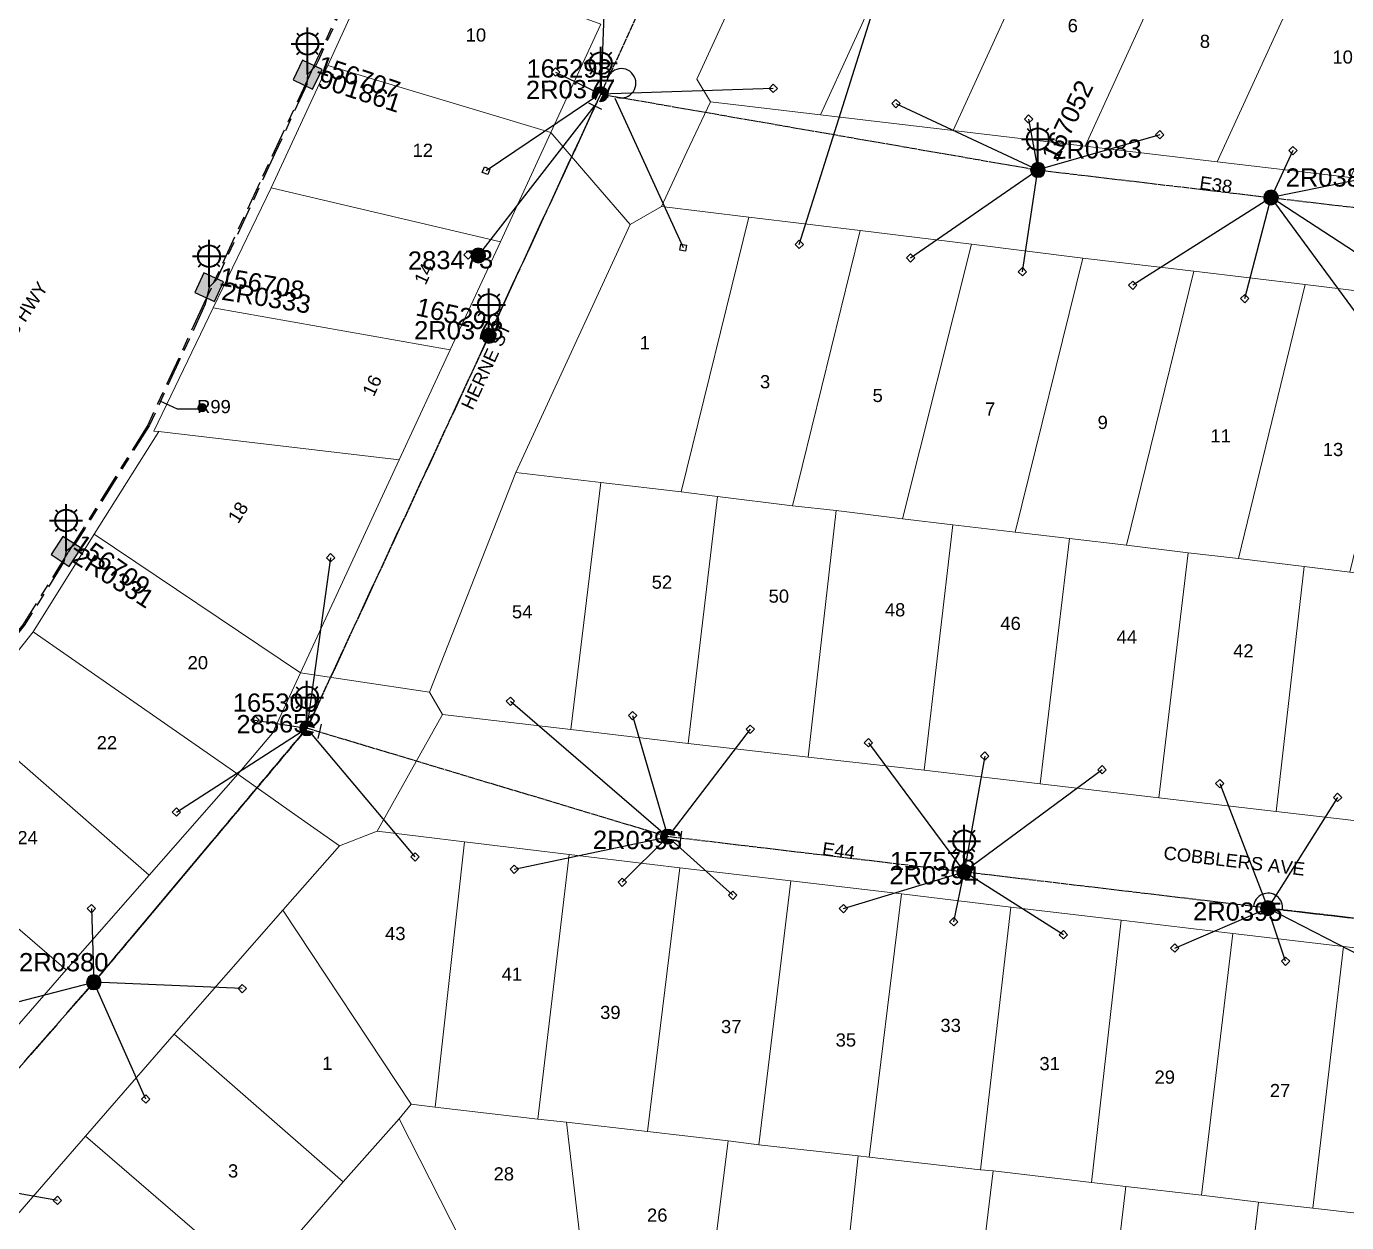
# Model space of a CAD drawing. Header units: metres. Extents: x 302407 to 305113, y 6184433 to 6187336.
# Drawn here: x 302817 to 302997.6, y 6186259.5 to 6186423.1 of the extents above; entities that cross this region are included whole.
import ezdxf
from ezdxf.enums import TextEntityAlignment as Align

# ---------------------------------------------------------------- set-up
doc = ezdxf.new("R2010")
doc.units = ezdxf.units.M
doc.linetypes.add('Cable Exist OH', pattern=[1, 1, 0])
doc.linetypes.add('Cable Exist UG', pattern=[8.2, 4, -1.2, 1.8, -1.2])
doc.layers.get('0').update_dxf_attribs({"color": 6})
doc.layers.add('Cadastre Land Parcels_SP_EXT', color=7, linetype='Continuous', lineweight=5)
doc.layers.add('Cadastre Roads_SP_EXT', color=7, linetype='Continuous', lineweight=5)
for name, color, linetype in [('Duct_SP_EXT', 7, 'Continuous'), ('Equip_SP_SL_EXT', 7, 'Continuous'), ('Mains_LV_EXT', 7, 'Continuous'), ('Mains_SL_EXT', 7, 'Continuous'), ('Mains_SL_MOD', 3, 'Continuous'), ('Services_SP_EXT', 7, 'Continuous'), ('SupportsOH_SP_TR_HV_LV_SL_EXT', 7, 'Continuous'), ('SupportsUG_SP_LV_SL_EXT', 7, 'Continuous'), ('Trench_SP_EXT', 7, 'Continuous')]:
    doc.layers.add(name, color=color, linetype=linetype)
doc.styles.add('COLUMN_LABEL', font='arial.ttf')
doc.styles.add('iecARIAL', font='arial.ttf', dxfattribs={"height": 2})
doc.styles.add('POLE_LABEL', font='arial.ttf')
doc.styles.get("Standard").update_dxf_attribs({"font": 'arial.ttf'})

# ---------------------------------------------------------------- blocks, each defined once
blk = doc.blocks.new('COLUMN_EXT')
blk.add_hatch(color=256).paths.add_polyline_path([(-1.49, 1.48), (-1.49, -1.49), (1.48, -1.49), (1.48, 1.48)])
blk.add_lwpolyline([(-1.49, -1.49), (1.48, -1.49), (1.48, 1.48), (-1.49, 1.48)], close=True)
for tag, height, style, flags, p in [('ASSET_NUM', 2.5, 'COLUMN_LABEL', 8, (2, 2)), ('STRUCTURE_PLANT_NUMBER', 0.2, 'POLE_LABEL', 9, (1.81, 0.03)), ('STREET_CODE', 0.2, 'COLUMN_LABEL', 9, (1.81, -0.2))]:
    blk.add_attdef(tag, text='', height=height, dxfattribs=dict(style=style, flags=flags)).set_placement(p, align=Align.MIDDLE_LEFT)
at = {"flags": 9}
for tag, p in [('COLUMN_TYPE', (1.81, -0.4)), ('OWNED_BY', (1.81, -0.6)), ('STATE', (1.81, -0.8)), ('USAGE', (1.81, -1)), ('STREETNAME', (1.81, -1.6)), ('SUBURB', (1.81, -1.8)), ('LEGEND', (1.81, -1.2)), ('LOCATION', (1.81, -1.4)), ('NOTES', (1.81, -2))]:
    blk.add_attdef(tag, text='', height=0.2, dxfattribs=at).set_placement(p, align=Align.MIDDLE_LEFT)
at = {"flags": 1}
blk.add_attdef('Z', (1.81, -2.35), '', height=0.2, dxfattribs=at)
blk = doc.blocks.new('SL_LANTERN_EXT')
at = {"lineweight": 40}
for p, q in [((-1.46, 5.68), (-1.06, 5.28)), ((0, 1.97), (0, 6.47)), ((1.46, 5.68), (1.06, 5.28)), ((-2.25, 4.22), (2.25, 4.22)), ((-1.46, 2.76), (-1.06, 3.16)), ((0, 0), (0, 2.72)), ((1.46, 2.76), (1.06, 3.16))]:
    blk.add_line(p, q, dxfattribs=at)
blk.add_circle((0, 4.22), 1.5, dxfattribs=at)
at = {"style": 'iecARIAL', "flags": 8}
blk.add_attdef('ASSET_NUM', (1.5, 1.5), '', height=2.5, dxfattribs=at)
for tag, p, height, flags in [('OPERATING_VOLTAGE', (0.98, -1.65), 0.2, 9), ('ORIENTATION', (0.98, -1.85), 0.2, 9), ('CONSTRUCTED_VOLTAGE', (0.98, -0.65), 0.2, 9), ('CONTROL_TYPE', (0.98, -0.85), 0.2, 9), ('LANTERN_PURPOSE', (0.98, -1.05), 0.2, 9), ('LANTERN_TYPE', (0.98, -1.25), 0.2, 9), ('NO_PHASES', (0.98, -1.45), 0.2, 9), ('LNUMBER', (2.18, -3.25), 2.5, 8), ('OWNED_BY', (0.98, -2.05), 0.2, 9), ('STATE', (0.98, -2.25), 0.2, 9), ('USAGE', (0.98, -2.45), 0.2, 9), ('CEXIST', (0.98, -2.65), 0.2, 9), ('CNEW', (0.98, -2.85), 0.2, 9), ('CNUMBER', (0.98, -3.05), 0.2, 9), ('CREMOVE', (0.98, -3.25), 0.2, 9), ('CREPLACE', (0.98, -3.45), 0.2, 9), ('LKINGHEIGHT', (0.98, -3.65), 0.2, 9), ('LBRACKET', (0.98, -3.85), 0.2, 9), ('LBRACKETVOCAB', (0.98, -4.05), 0.2, 9), ('LCATEGORY', (0.98, -4.25), 0.2, 9), ('LCHARGE1', (0.98, -4.45), 0.2, 9), ('LCHARGE1PERCENT', (0.98, -4.65), 0.2, 9), ('LCHARGE2', (0.98, -4.85), 0.2, 9), ('LCHARGE2PERCENT', (0.98, -5.05), 0.2, 9), ('LCHARGE3', (0.98, -5.25), 0.2, 9), ('LCHARGE3PERCENT', (0.98, -5.45), 0.2, 9), ('LEXIST', (0.98, -5.65), 0.2, 9), ('LLAMP', (0.98, -5.85), 0.2, 9), ('LLAMPVOCAB', (0.98, -6.05), 0.2, 9), ('LMAST', (0.98, -6.25), 0.2, 9), ('LMASTVOCAB', (0.98, -6.45), 0.2, 9), ('LNEW', (0.98, -6.65), 0.2, 9), ('LANTNUMBER', (0.98, -6.85), 0.2, 9), ('LOUTREACH', (0.98, -7.25), 0.2, 9), ('LOUTREACHVOCAB', (0.98, -7.45), 0.2, 9), ('LRATECODE', (0.98, -7.65), 0.2, 9), ('LREMOVE', (0.98, -7.85), 0.2, 9), ('LREPLACE', (0.98, -8.05), 0.2, 9), ('LTYPE', (0.98, -8.25), 0.2, 9), ('LTYPEVOCAB', (0.98, -8.45), 0.2, 9), ('LEGEND', (0.98, -8.65), 0.2, 9), ('LOCATION', (0.98, -8.85), 0.2, 9), ('NOTES', (0.98, -9.05), 0.2, 9), ('STREETNAME', (0.98, -9.25), 0.2, 9), ('SUBURB', (0.98, -9.45), 0.2, 1)]:
    blk.add_attdef(tag, p, '', height=height, dxfattribs=dict(flags=flags))
blk = doc.blocks.new('CCP_EXT')
at = {"flags": 9}
for tag, p in [('STATE', (0, -1.8)), ('LIFE_SUPPORT', (0, -1.6)), ('NOTES', (0, -2))]:
    blk.add_attdef(tag, text='', height=0.2, dxfattribs=at).set_placement(p, align=Align.MIDDLE_LEFT)
blk.add_wipeout([(0, 0.57), (0.57, 0), (0, -0.57), (-0.57, 0)])
blk.add_lwpolyline([(-0.57, 0), (0, 0.57), (0.57, 0), (0, -0.57), (-0.57, 0)])
at = {"flags": 1}
blk.add_attdef('Z', (0, 0), '', height=0.2, dxfattribs=at)
at = {"flags": 9}
for tag, p in [('CCP_TYPE', (0, 0)), ('CONSTRUCTED_VOLTAGE', (0, -0.2)), ('OPERATING_VOLTAGE', (0, -0.6)), ('ORIENTATION', (0, -0.8)), ('OWNED_BY', (0, -1)), ('NO_PHASES', (0, -0.4)), ('USAGE', (0, -1.2)), ('LEGEND', (0, -1.4))]:
    blk.add_attdef(tag, text='', height=0.2, dxfattribs=at).set_placement(p, align=Align.MIDDLE_LEFT)
blk = doc.blocks.new('POLE_EXT')
blk.add_hatch(color=256).paths.add_polyline_path([(-1, 0, 1), (1, 0, 1)])
blk.add_lwpolyline([(-1, 0, 1), (1, 0, 1)], format="xyb", close=True)
for tag, height, flags, p in [('pNumber', 2.5, 8, (-17.84, 2.07)), ('OWNED_BY', 0.2, 9, (1.35, -0.4)), ('SPECIAL_USE', 0.2, 9, (1.35, -0.8)), ('STATE', 0.2, 9, (1.35, -1)), ('cLV', 0.2, 9, (1.35, -1.4)), ('hDepth', 0.2, 9, (1.35, -1.6)), ('hDia', 0.2, 9, (1.35, -1.8)), ('PARENT', 0.2, 9, (1.35, -0.6)), ('USAGE', 0.2, 9, (1.35, -1.2)), ('cHV', 0.2, 9, (1.35, -2)), ('cLinedev', 0.2, 9, (1.35, -3.4)), ('LBRACKET', 0.2, 9, (1.35, -2.2)), ('LExisting', 0.2, 9, (1.35, -2.4)), ('LANTNUMBER', 0.2, 9, (1.35, -2.6)), ('LOther', 0.2, 9, (1.35, -2.8)), ('LRemove', 0.2, 9, (1.35, -3)), ('LEGEND', 0.2, 9, (1.35, -3.2)), ('LOCATION', 0.2, 9, (1.35, -3.6)), ('pExisting', 0.2, 9, (1.35, -3.8)), ('pFooting', 0.2, 9, (1.35, -4.4)), ('pNew', 0.2, 9, (1.35, -4.6)), ('pRelocate', 0.2, 9, (1.35, -5)), ('pRemove', 0.2, 9, (1.35, -5.2)), ('pReplace', 0.2, 9, (1.35, -5.4)), ('PFNUMBER', 0.2, 9, (1.35, -4)), ('NEWPFNUMBER', 0.2, 9, (1.35, -4.2)), ('pStay', 0.2, 9, (1.35, -5.6)), ('pType', 0.2, 9, (1.35, -5.8)), ('cspan', 0.2, 9, (1.35, -6)), ('STREETNAME', 0.2, 9, (1.35, -6.2)), ('SUBURB', 0.2, 9, (1.35, -6.4)), ('OPERATED_BY', 0.2, 9, (1.36, -7.01)), ('NOTES', 0.2, 9, (1.35, -6.6)), ('MAINTAINED_BY', 0.2, 9, (1.36, -6.81))]:
    blk.add_attdef(tag, text='', height=height, dxfattribs=dict(flags=flags)).set_placement(p, align=Align.MIDDLE_LEFT)
at = {"style": 'POLE_LABEL'}
for tag, height, flags, p in [('ASSET_NUM', 2.5, 8, (2, 2)), ('STRUCTURE_PLANT_NUMBER', 0.2, 9, (1.35, 0.03)), ('STREET_CODE', 0.2, 9, (1.35, -0.2))]:
    blk.add_attdef(tag, text='', height=height, dxfattribs=dict(at, flags=flags)).set_placement(p, align=Align.MIDDLE_LEFT)
at = {"flags": 1}
blk.add_attdef('Z', (1.35, -7.33), '', height=0.2, dxfattribs=at)
blk = doc.blocks.new('End Shackle_EXT')
at = {"flags": 9}
for tag, p in [('USAGE', (0, -1.4)), ('NOTES', (0, -1.6))]:
    blk.add_attdef(tag, text='', height=0.2, dxfattribs=at).set_placement(p, align=Align.MIDDLE_LEFT)
blk.add_wipeout([(0, 0.25), (1.81, 0.25), (1.82, -0.25), (0, -0.25)])
blk.add_line((1.81, -1), (1.81, 1))
at = {"flags": 1}
blk.add_attdef('Z', (0, 0), '', height=0.2, dxfattribs=at)
at = {"flags": 9}
for tag, p in [('CONNECTOR_TYPE', (0, 0)), ('CONSTRUCTED_VOLTAGE', (0, -0.2)), ('OPERATING_VOLTAGE', (0, -0.6)), ('ORIENTATION', (0, -0.8)), ('OWNED_BY', (0, -1)), ('STATE', (0, -1.2)), ('NO_PHASES', (0, -0.4))]:
    blk.add_attdef(tag, text='', height=0.2, dxfattribs=at).set_placement(p, align=Align.MIDDLE_LEFT)
blk = doc.blocks.new('CABLE_LARGE_EXT')
h = blk.add_hatch(color=256)
edge = h.paths.add_edge_path()
edge.add_arc((0, 0.55), 0.55, 0, 360)
blk.add_circle((0, 0.55), 0.55)
at = {"flags": 1}
blk.add_attdef('Z', (0, 0), '', height=0.2, dxfattribs=at)
at = {"flags": 9}
for tag, p in [('COND_CODE', (0, 0)), ('STATE', (0, -0.4)), ('XSECT_SIZE', (0, -0.6)), ('FB_REFERENCE', (0, -0.2)), ('NOTES', (0, -0.8))]:
    blk.add_attdef(tag, text='', height=0.2, dxfattribs=at).set_placement(p, align=Align.MIDDLE_LEFT)

msp = doc.modelspace()

# ---------------------------------------------------------------- linework, layer by layer
at = {"layer": 'Cadastre Land Parcels_SP_EXT', "linetype": 'Continuous'}
for points in [[(302938.9, 6186440.1), (302920.81, 6186442.24), (302908.73, 6186415.9), (302910.59, 6186412.84), (302925.65, 6186411.04), (302938.9, 6186440.1)], [(302957.04, 6186437.94), (302938.9, 6186440.1), (302925.65, 6186411.04), (302943.77, 6186408.89), (302957.04, 6186437.94)], [(302975.11, 6186435.8), (302957.04, 6186437.94), (302943.77, 6186408.89), (302961.83, 6186406.75), (302975.11, 6186435.8)], [(302993.21, 6186433.65), (302975.11, 6186435.8), (302961.83, 6186406.75), (302979.89, 6186404.6), (302993.21, 6186433.65)], [(302895.58, 6186423.46), (302865.85, 6186434.38), (302858.28, 6186417.81), (302888.77, 6186408.61), (302895.58, 6186423.46)], [(303011.38, 6186431.5), (302993.21, 6186433.65), (302979.89, 6186404.6), (302998.12, 6186402.46), (303011.38, 6186431.5)], [(302888.77, 6186408.61), (302858.28, 6186417.81), (302850.49, 6186401.06), (302881.86, 6186393.67), (302888.77, 6186408.61)], [(302881.86, 6186393.67), (302850.49, 6186401.06), (302842.59, 6186384.63), (302874.99, 6186378.87), (302881.86, 6186393.67)], [(302915.83, 6186397.05), (302903.88, 6186398.5), (302899.63, 6186396.02), (302883.99, 6186362.1), (302895.6, 6186360.73), (302906.57, 6186359.45), (302915.83, 6186397.05)], [(302931.04, 6186395.22), (302915.83, 6186397.05), (302906.57, 6186359.45), (302911.57, 6186358.85), (302921.81, 6186357.56), (302931.04, 6186395.22)], [(302946.29, 6186393.33), (302931.04, 6186395.22), (302921.81, 6186357.56), (302927.8, 6186356.89), (302936.86, 6186355.76), (302946.29, 6186393.33)], [(302961.53, 6186391.45), (302946.29, 6186393.33), (302936.86, 6186355.76), (302943.75, 6186354.96), (302952.27, 6186353.96), (302961.53, 6186391.45)], [(302976.69, 6186389.65), (302961.53, 6186391.45), (302952.27, 6186353.96), (302959.67, 6186353.07), (302967.5, 6186352.16), (302976.69, 6186389.65)], [(302991.91, 6186387.82), (302976.69, 6186389.65), (302967.5, 6186352.16), (302975.92, 6186351.14), (302982.78, 6186350.33), (302991.91, 6186387.82)], [(303007.16, 6186385.95), (302991.91, 6186387.82), (302982.78, 6186350.33), (302991.78, 6186349.23), (302998.03, 6186348.46), (303007.16, 6186385.95)], [(302874.99, 6186378.87), (302842.59, 6186384.63), (302834.47, 6186367.75), (302835.16, 6186367.7), (302868.02, 6186363.85), (302874.99, 6186378.87)], [(302868.03, 6186363.85), (302835.16, 6186367.7), (302826.31, 6186353.69), (302854.52, 6186334.72), (302868.03, 6186363.85)], [(302895.6, 6186360.73), (302883.99, 6186362.1), (302872.18, 6186332.05), (302873.94, 6186328.99), (302891.5, 6186326.94), (302895.6, 6186360.73)], [(302911.57, 6186358.85), (302906.57, 6186359.45), (302895.6, 6186360.73), (302891.5, 6186326.94), (302907.54, 6186325.06), (302911.57, 6186358.85)], [(302927.8, 6186356.89), (302921.81, 6186357.56), (302911.57, 6186358.85), (302907.54, 6186325.06), (302923.96, 6186323.17), (302927.8, 6186356.89)], [(302943.75, 6186354.96), (302936.86, 6186355.76), (302927.8, 6186356.89), (302923.96, 6186323.17), (302939.81, 6186321.37), (302943.75, 6186354.96)], [(302854.52, 6186334.72), (302826.31, 6186353.69), (302817.95, 6186340.31), (302845.96, 6186320.85), (302850.68, 6186326.43), (302854.52, 6186334.72)], [(302952.27, 6186353.96), (302943.75, 6186354.96), (302939.81, 6186321.37), (302955.66, 6186319.51), (302959.67, 6186353.07), (302952.27, 6186353.96)], [(302967.5, 6186352.16), (302959.67, 6186353.07), (302955.66, 6186319.51), (302971.92, 6186317.62), (302975.92, 6186351.14), (302967.5, 6186352.16)], [(302991.78, 6186349.23), (302982.78, 6186350.33), (302975.92, 6186351.14), (302971.92, 6186317.62), (302987.94, 6186315.74), (302991.78, 6186349.23)], [(302998.03, 6186348.46), (302991.78, 6186349.23), (302987.94, 6186315.74), (303004.08, 6186313.86), (303007.92, 6186347.31), (302998.03, 6186348.46)], [(302845.96, 6186320.85), (302817.95, 6186340.31), (302808.86, 6186328.82), (302833.83, 6186307.04), (302845.96, 6186320.85)], [(302822.46, 6186294.09), (302833.83, 6186307.04), (302808.86, 6186328.82), (302798.03, 6186315.11), (302822.46, 6186294.09)], [(302822.46, 6186294.09), (302798.03, 6186315.11), (302787.07, 6186301.27), (302810.84, 6186280.74), (302822.46, 6186294.09)], [(302876.94, 6186311.57), (302865.01, 6186313.03), (302859.84, 6186311.03), (302852.13, 6186302.26), (302869.67, 6186275.68), (302872.95, 6186275.27), (302876.94, 6186311.57)], [(302891.27, 6186309.86), (302876.94, 6186311.57), (302872.95, 6186275.27), (302886.98, 6186273.66), (302891.27, 6186309.86)], [(302906.41, 6186308.05), (302891.27, 6186309.86), (302886.98, 6186273.66), (302890.88, 6186273.22), (302901.96, 6186271.95), (302906.41, 6186308.05)], [(302921.57, 6186306.25), (302906.41, 6186308.05), (302901.96, 6186271.95), (302913.03, 6186270.66), (302917.19, 6186270.15), (302921.57, 6186306.25)], [(302936.71, 6186304.45), (302921.57, 6186306.25), (302917.19, 6186270.15), (302930.8, 6186268.62), (302932.29, 6186268.45), (302936.71, 6186304.45)], [(302951.65, 6186302.66), (302936.71, 6186304.45), (302932.29, 6186268.45), (302947.52, 6186266.73), (302951.65, 6186302.66)], [(302868, 6186273.71), (302869.67, 6186275.68), (302852.13, 6186302.26), (302837.25, 6186285.27), (302860.38, 6186265.05), (302868, 6186273.71)], [(302966.77, 6186300.85), (302951.65, 6186302.66), (302947.52, 6186266.73), (302949.26, 6186266.57), (302962.68, 6186264.96), (302966.77, 6186300.85)], [(302982.03, 6186299.04), (302966.77, 6186300.85), (302962.68, 6186264.96), (302967.39, 6186264.43), (302977.74, 6186263.25), (302982.03, 6186299.04)], [(302997.16, 6186297.25), (302982.03, 6186299.04), (302977.74, 6186263.25), (302985.55, 6186262.31), (302992.97, 6186261.45), (302997.16, 6186297.25)], [(303012.19, 6186295.52), (302997.16, 6186297.25), (302992.97, 6186261.45), (303003.69, 6186260.25), (303008.02, 6186259.73), (303012.19, 6186295.52)], [(302851.98, 6186255.4), (302860.38, 6186265.05), (302837.25, 6186285.27), (302825.11, 6186271.33), (302848.34, 6186251.31), (302851.98, 6186255.4)], [(302872.95, 6186275.27), (302869.67, 6186275.68), (302868, 6186273.71), (302883.47, 6186243.26), (302894.53, 6186241.98), (302890.88, 6186273.22), (302886.98, 6186273.66), (302872.95, 6186275.27)], [(302883.47, 6186243.26), (302868, 6186273.71), (302860.38, 6186265.05), (302851.98, 6186255.4), (302874.76, 6186235.31), (302881.89, 6186243.44), (302883.47, 6186243.26)], [(302901.96, 6186271.95), (302890.88, 6186273.22), (302894.53, 6186241.98), (302909.16, 6186240.28), (302913.03, 6186270.66), (302901.96, 6186271.95)], [(302839.86, 6186241.56), (302848.34, 6186251.31), (302825.11, 6186271.33), (302813.08, 6186257.5), (302836.21, 6186237.48), (302839.86, 6186241.56)], [(302930.8, 6186268.62), (302917.19, 6186270.15), (302913.03, 6186270.66), (302909.16, 6186240.28), (302927.51, 6186238.14), (302930.8, 6186268.62)], [(302949.26, 6186266.57), (302947.52, 6186266.73), (302932.29, 6186268.45), (302930.8, 6186268.62), (302927.51, 6186238.14), (302945.56, 6186236.09), (302949.26, 6186266.57)], [(302967.39, 6186264.43), (302962.68, 6186264.96), (302949.26, 6186266.57), (302945.56, 6186236.09), (302963.79, 6186233.95), (302967.39, 6186264.43)], [(302985.55, 6186262.31), (302977.74, 6186263.25), (302967.39, 6186264.43), (302963.79, 6186233.95), (302981.95, 6186231.83), (302985.55, 6186262.31)], [(303003.69, 6186260.25), (302992.97, 6186261.45), (302985.55, 6186262.31), (302981.95, 6186231.83), (302999.99, 6186229.77), (303003.69, 6186260.25)]]:
    msp.add_lwpolyline(points, close=True, dxfattribs=at)
at = {"layer": 'Duct_SP_EXT'}
msp.add_lwpolyline([(302840.43, 6186370.79), (302837.71, 6186370.79), (302835.34, 6186371.89)], dxfattribs=at)
at = {"layer": 'Mains_LV_EXT', "linetype": 'Continuous'}
for points in [[(302897.56, 6186413.54, 2.936645), (302896.42, 6186415.7)], [(302988.82, 6186302.28, 1.023633), (302984.85, 6186302.75)]]:
    msp.add_lwpolyline(points, format="xyb", dxfattribs=at)
at = {"layer": 'Mains_LV_EXT', "linetype": 'Cable Exist OH'}
for points in [[(302955.37, 6186403.5), (302987.25, 6186399.72)], [(302987.25, 6186399.72), (303036.31, 6186393.94)], [(302986.83, 6186302.51), (302945.29, 6186307.46)], [(302986.83, 6186302.51), (303029.39, 6186297.55)], [(302803.04, 6186265.76), (302826.26, 6186292.37)]]:
    msp.add_lwpolyline(points, dxfattribs=at)
at = {"layer": 'Mains_SL_EXT', "linetype": 'Cable Exist UG'}
for points in [[(302873.34, 6186455.71), (302873.26, 6186454.29), (302873.26, 6186454.29), (302872.06, 6186451.63), (302864.5, 6186434.99), (302856.92, 6186418.43), (302856.58, 6186417.69), (302855.48, 6186416.54)], [(302855.48, 6186416.54), (302855.4, 6186415.2), (302855.4, 6186415.2), (302851.02, 6186405.74), (302843.04, 6186388.46), (302842.02, 6186387.48)], [(302842.02, 6186387.48), (302841.5, 6186385.13), (302841.5, 6186385.13), (302833.82, 6186368.49), (302825.06, 6186354.49), (302823.62, 6186352.21), (302822.47, 6186351.33)], [(302822.47, 6186351.33), (302822.15, 6186349.88), (302822.15, 6186349.88), (302816.73, 6186341.16), (302809.85, 6186332.5), (302797.65, 6186317.04), (302796.3, 6186316.15)]]:
    msp.add_lwpolyline(points, dxfattribs=at)
at = {"layer": 'Mains_SL_EXT', "linetype": 'Cable Exist OH'}
msp.add_lwpolyline([(302955.37, 6186403.5), (302987.25, 6186399.72), (303036.31, 6186393.94)], dxfattribs=at)
at = {"layer": 'Services_SP_EXT'}
for points in [[(302896.3, 6186432), (302895.58, 6186413.88)], [(303008.42, 6186404.02), (302987.25, 6186399.72)], [(302998.82, 6186384.06), (302987.25, 6186399.72)], [(303014.12, 6186382.23), (302987.25, 6186399.72)], [(302814.45, 6186289.31), (302826.26, 6186292.37)]]:
    msp.add_lwpolyline(points, dxfattribs=at)
at = {"layer": 'Trench_SP_EXT', "linetype": 'Cable Exist UG'}
for points in [[(302873.61, 6186455.56), (302871.87, 6186451.72), (302864.31, 6186435.08), (302856.73, 6186418.52), (302855.75, 6186416.4)], [(302855.75, 6186416.4), (302848.95, 6186401.77), (302842.29, 6186387.34)], [(302842.29, 6186387.34), (302841.31, 6186385.22), (302833.63, 6186368.57), (302824.87, 6186354.59), (302822.72, 6186351.16)], [(302822.72, 6186351.16), (302816.56, 6186341.29), (302807.53, 6186329.87), (302796.7, 6186316.17), (302796.52, 6186315.94)]]:
    msp.add_lwpolyline(points, dxfattribs=at)

# ---------------------------------------------------------------- block references
at = {"layer": 'Duct_SP_EXT'}
msp.add_blockref('CABLE_LARGE_EXT', (302841.08, 6186370.43), dxfattribs=at)
at = {"layer": 'Equip_SP_SL_EXT'}
ref = msp.add_blockref('SL_LANTERN_EXT', (302855.48, 6186416.54), dxfattribs=at)
ref.add_attrib('ASSET_NUM', '156707', dxfattribs={"layer": '0', "height": 2.5, "rotation": 341.1018, "style": 'iecARIAL'}).set_placement((302856.98, 6186418.04), align=Align.MIDDLE_LEFT)
ref = msp.add_blockref('SL_LANTERN_EXT', (302895.58, 6186413.88), dxfattribs=at)
ref.add_attrib('ASSET_NUM', '165298', dxfattribs={"layer": '0', "height": 2.5, "style": 'iecARIAL'}).set_placement((302897.08, 6186415.38), align=Align.BOTTOM_RIGHT)
ref = msp.add_blockref('SL_LANTERN_EXT', (302955.37, 6186403.5), dxfattribs=at)
ref.add_attrib('ASSET_NUM', '167052', dxfattribs={"layer": '0', "height": 2.5, "rotation": 64.3429, "style": 'iecARIAL'}).set_placement((302956.87, 6186405), align=Align.MIDDLE_LEFT)
ref = msp.add_blockref('SL_LANTERN_EXT', (302842.02, 6186387.48), dxfattribs=at)
ref.add_attrib('ASSET_NUM', '156708', dxfattribs={"layer": '0', "height": 2.5, "rotation": 350.0389, "style": 'iecARIAL'}).set_placement((302843.52, 6186388.98), align=Align.MIDDLE_LEFT)
ref = msp.add_blockref('SL_LANTERN_EXT', (302880.29, 6186380.82), dxfattribs=at)
ref.add_attrib('ASSET_NUM', '165299', dxfattribs={"layer": '0', "height": 2.5, "rotation": 347.3959, "style": 'iecARIAL'}).set_placement((302881.79, 6186382.32), align=Align.MIDDLE_RIGHT)
ref = msp.add_blockref('SL_LANTERN_EXT', (302822.47, 6186351.33), dxfattribs=at)
ref.add_attrib('ASSET_NUM', '156709', dxfattribs={"layer": '0', "height": 2.5, "rotation": 325.0607, "style": 'iecARIAL'}).set_placement((302823.97, 6186352.83), align=Align.MIDDLE_LEFT)
ref = msp.add_blockref('SL_LANTERN_EXT', (302855.41, 6186327.12), dxfattribs=at)
ref.add_attrib('ASSET_NUM', '165300', dxfattribs={"layer": '0', "height": 2.5, "style": 'iecARIAL'}).set_placement((302856.91, 6186328.63), align=Align.BOTTOM_RIGHT)
ref = msp.add_blockref('SL_LANTERN_EXT', (302945.29, 6186307.46), dxfattribs=at)
ref.add_attrib('ASSET_NUM', '157578', dxfattribs={"layer": '0', "height": 2.5, "style": 'iecARIAL'}).set_placement((302946.79, 6186308.96), align=Align.MIDDLE_RIGHT)
at = {"layer": 'SupportsOH_SP_TR_HV_LV_SL_EXT'}
ref = msp.add_blockref('POLE_EXT', (302955.37, 6186403.5), dxfattribs=at)
ref.add_attrib('ASSET_NUM', '2R0383', dxfattribs={"layer": '0', "height": 2.5, "rotation": 0.9023, "style": 'POLE_LABEL'}).set_placement((302957.37, 6186404.25), align=Align.BOTTOM_LEFT)
ref = msp.add_blockref('POLE_EXT', (302987.25, 6186399.72), dxfattribs=at)
ref.add_attrib('ASSET_NUM', '2R0384', dxfattribs={"layer": '0', "height": 2.5, "style": 'POLE_LABEL'}).set_placement((302989.25, 6186400.47), align=Align.BOTTOM_LEFT)
ref = msp.add_blockref('POLE_EXT', (302880.29, 6186380.82), dxfattribs=at)
ref.add_attrib('ASSET_NUM', '2R0378', dxfattribs={"layer": '0', "height": 2.5, "style": 'POLE_LABEL'}).set_placement((302882.29, 6186381.57), align=Align.MIDDLE_RIGHT)
ref = msp.add_blockref('POLE_EXT', (302904.74, 6186312.29), dxfattribs=at)
ref.add_attrib('ASSET_NUM', '2R0393', dxfattribs={"layer": '0', "height": 2.5, "rotation": 359.6296, "style": 'POLE_LABEL'}).set_placement((302906.75, 6186313.04), align=Align.TOP_RIGHT)
ref = msp.add_blockref('POLE_EXT', (302945.29, 6186307.46), dxfattribs=at)
ref.add_attrib('ASSET_NUM', '2R0394', dxfattribs={"layer": '0', "height": 2.5, "rotation": 359.6296, "style": 'POLE_LABEL'}).set_placement((302947.29, 6186308.21), align=Align.TOP_RIGHT)
ref = msp.add_blockref('POLE_EXT', (302986.83, 6186302.51), dxfattribs=at)
ref.add_attrib('ASSET_NUM', '2R0395', dxfattribs={"layer": '0', "height": 2.5, "rotation": 359.6296, "style": 'POLE_LABEL'}).set_placement((302988.83, 6186303.26), align=Align.TOP_RIGHT)
ref = msp.add_blockref('POLE_EXT', (302826.26, 6186292.37), dxfattribs=at)
ref.add_attrib('ASSET_NUM', '2R0380', dxfattribs={"layer": '0', "height": 2.5, "style": 'POLE_LABEL'}).set_placement((302828.26, 6186293.12), align=Align.BOTTOM_RIGHT)
at = {"layer": 'SupportsUG_SP_LV_SL_EXT'}
ref = msp.add_blockref('COLUMN_EXT', (302855.48, 6186416.54), dxfattribs=dict(at, rotation=64.22584057212501))
ref.add_attrib('ASSET_NUM', '901861', dxfattribs={"layer": '0', "height": 2.5, "rotation": 341.9254, "style": 'COLUMN_LABEL'}).set_placement((302857.48, 6186417.29), align=Align.TOP_LEFT)
ref = msp.add_blockref('COLUMN_EXT', (302842.02, 6186387.48), dxfattribs=dict(at, rotation=65.36129730057067))
ref.add_attrib('ASSET_NUM', '2R0333', dxfattribs={"layer": '0', "height": 2.5, "rotation": 350.9471, "style": 'COLUMN_LABEL'}).set_placement((302844.02, 6186388.23), align=Align.TOP_LEFT)
ref = msp.add_blockref('COLUMN_EXT', (302822.47, 6186351.33), dxfattribs=dict(at, rotation=56.86387847037182))
ref.add_attrib('ASSET_NUM', '2R0331', dxfattribs={"layer": '0', "height": 2.5, "rotation": 327.5923, "style": 'COLUMN_LABEL'}).set_placement((302824.47, 6186352.08), align=Align.TOP_LEFT)

# ---------------------------------------------------------------- texts
at = {"layer": 'Cadastre Land Parcels_SP_EXT'}
for s, p in [('6', (302959.44, 6186422.35)), ('10', (302877.12, 6186421.06)), ('8', (302977.51, 6186420.2)), ('10', (302995.65, 6186418.05)), ('12', (302869.85, 6186405.29)), ('1', (302900.92, 6186378.97)), ('3', (302917.36, 6186373.63)), ('5', (302932.76, 6186371.75)), ('7', (302948.14, 6186369.89)), ('9', (302963.53, 6186368.06)), ('11', (302978.96, 6186366.22)), ('13', (302994.33, 6186364.36)), ('52', (302902.55, 6186346.21)), ('50', (302918.54, 6186344.3)), ('48', (302934.44, 6186342.43)), ('54', (302883.44, 6186342.16)), ('46', (302950.23, 6186340.57)), ('44', (302966.13, 6186338.7)), ('20', (302839.08, 6186335.2)), ('42', (302982.07, 6186336.81)), ('22', (302826.65, 6186324.25)), ('24', (302815.8, 6186311.26)), ('43', (302866.09, 6186298.14)), ('41', (302882.03, 6186292.59)), ('39', (302895.5, 6186287.35)), ('37', (302912.03, 6186285.41)), ('33', (302942.04, 6186285.57)), ('35', (302927.71, 6186283.58)), ('1', (302857.49, 6186280.39)), ('31', (302955.58, 6186280.35)), ('29', (302971.32, 6186278.5)), ('27', (302987.09, 6186276.66)), ('3', (302844.61, 6186265.67)), ('28', (302880.93, 6186265.26)), ('26', (302901.91, 6186259.62))]:
    msp.add_text(s, height=1.8, dxfattribs=at).set_placement(p)
for s, rotation, p in [('14', 65.0786, (302871.62, 6186387.64)), ('16', 65.1665, (302864.54, 6186372.37)), ('18', 57.93, (302846, 6186354.99))]:
    msp.add_text(s, height=1.8, rotation=rotation, dxfattribs=at).set_placement(p)
at = {"layer": 'Cadastre Roads_SP_EXT'}
for s, rotation, p in [('PRINCES HWY', 56.5237, (302810.31, 6186372.62)), ('HERNE ST', 65.188, (302878.05, 6186370.53)), ('COBBLERS AVE', 353.2883, (302972.47, 6186309.21))]:
    msp.add_text(s, height=1.8, rotation=rotation, dxfattribs=at).set_placement(p)
at = {"layer": 'Duct_SP_EXT'}
msp.add_text('R99', height=1.8, dxfattribs=at).set_placement((302840.38, 6186370.23))
at = {"layer": 'Mains_LV_EXT'}
for s, rotation, p in [('E38', 352.1165, (302977.38, 6186400.89)), ('E44', 352.0716, (302925.78, 6186309.78))]:
    msp.add_text(s, height=1.8, rotation=rotation, dxfattribs=at).set_placement(p)

# ---------------------------------------------------------------- next in the draw order: block references
at = {"layer": 'Services_SP_EXT'}
for p in [(302889.4, 6186416.9), (302919.17, 6186414.66), (302935.95, 6186412.59), (302954.1, 6186410.45), (302972.03, 6186408.31), (302990.24, 6186406.16), (302922.74, 6186393.32), (302877.45, 6186391.88), (302937.95, 6186391.46), (302953.24, 6186389.57), (302968.34, 6186387.73), (302983.65, 6186385.91), (302858.64, 6186350.46), (302883.22, 6186330.82), (302848.29, 6186328.23), (302899.93, 6186328.86), (302916.04, 6186326.99), (302932.2, 6186325.15), (302948.09, 6186323.32), (302964.14, 6186321.44), (302980.23, 6186319.56), (302996.36, 6186317.67), (302837.56, 6186315.66), (302870.19, 6186309.52), (302883.75, 6186307.83), (302898.52, 6186306.06), (302913.63, 6186304.27), (302825.94, 6186302.45), (302928.77, 6186302.46), (302943.87, 6186300.66), (302958.86, 6186298.87), (302974.09, 6186297.05), (302989.23, 6186295.26), (302846.56, 6186291.52), (302833.36, 6186276.4), (302821.28, 6186262.52)]:
    msp.add_blockref('CCP_EXT', p, dxfattribs=at)
for p, rotation in [((302879.91, 6186403.39), 293.7494945011701), ((302906.86, 6186392.87), 306.0273733949115)]:
    msp.add_blockref('CCP_EXT', p, dxfattribs=dict(at, rotation=rotation))

# ---------------------------------------------------------------- next in the draw order: linework, layer by layer
at = {"layer": 'Cadastre Roads_SP_EXT', "linetype": 'Continuous'}
for points in [[(302998.12, 6186402.46), (302979.89, 6186404.6), (302961.83, 6186406.75), (302943.77, 6186408.89), (302925.65, 6186411.04), (302925.65, 6186411.04), (302910.59, 6186412.84), (302907.38, 6186405.98), (302903.88, 6186398.5), (302915.83, 6186397.05), (302931.04, 6186395.22), (302946.29, 6186393.33), (302961.53, 6186391.45), (302976.69, 6186389.65), (302991.91, 6186387.82), (303007.16, 6186385.95)], [(303004.08, 6186313.86), (302987.94, 6186315.74), (302971.92, 6186317.62), (302955.66, 6186319.51), (302939.81, 6186321.37), (302923.96, 6186323.17), (302907.54, 6186325.06), (302891.5, 6186326.94), (302891.5, 6186326.94), (302873.94, 6186328.99), (302869.72, 6186321.45), (302865.01, 6186313.03), (302876.94, 6186311.57), (302891.27, 6186309.86), (302906.41, 6186308.05), (302921.57, 6186306.25), (302936.71, 6186304.45), (302951.65, 6186302.66), (302966.77, 6186300.85), (302982.03, 6186299.04), (302997.16, 6186297.25), (303012.19, 6186295.52)]]:
    msp.add_lwpolyline(points, dxfattribs=at)
for points in [[(302899.63, 6186396.02), (302894.65, 6186401.79), (302888.77, 6186408.61), (302881.86, 6186393.67), (302874.99, 6186378.87), (302868.03, 6186363.85), (302854.52, 6186334.72), (302861.84, 6186333.62), (302872.18, 6186332.05), (302883.99, 6186362.1), (302899.63, 6186396.02)], [(302859.84, 6186311.03), (302853.76, 6186315.33), (302845.96, 6186320.85), (302833.83, 6186307.04), (302822.46, 6186294.09), (302810.84, 6186280.74), (302799.28, 6186267.52), (302788.02, 6186254.68), (302777.3, 6186242.47), (302766.81, 6186230.47), (302749.98, 6186211.12), (302756.37, 6186207.27), (302764.76, 6186202.21), (302786.98, 6186227.66), (302800.96, 6186243.65), (302813.08, 6186257.5), (302825.11, 6186271.33), (302837.25, 6186285.27), (302852.13, 6186302.26), (302859.84, 6186311.03)]]:
    msp.add_lwpolyline(points, close=True, dxfattribs=at)
at = {"layer": 'Mains_SL_EXT', "linetype": 'Cable Exist OH'}
msp.add_lwpolyline([(303029.39, 6186297.55), (302986.83, 6186302.51), (302945.29, 6186307.46)], dxfattribs=at)
at = {"layer": 'Services_SP_EXT'}
for points in [[(302922.74, 6186393.32), (302950.61, 6186481.75)], [(302889.4, 6186416.9), (302895.58, 6186413.88)], [(302919.17, 6186414.66), (302895.58, 6186413.88)], [(302895.6, 6186413.98), (302879.91, 6186403.39)], [(302897.5, 6186413.33), (302906.86, 6186392.87)], [(302894.98, 6186412.57), (302878.84, 6186391.79)], [(302935.95, 6186412.59), (302955.37, 6186403.5)], [(302954.1, 6186410.45), (302955.37, 6186403.5)], [(302972.03, 6186408.31), (302955.37, 6186403.5)], [(302990.24, 6186406.16), (302987.25, 6186399.72)], [(302937.95, 6186391.46), (302955.37, 6186403.5)], [(302953.24, 6186389.57), (302955.37, 6186403.5)], [(302987.25, 6186399.72), (302968.34, 6186387.73)], [(302983.65, 6186385.91), (302987.25, 6186399.72)], [(302858.64, 6186350.46), (302855.41, 6186327.12)], [(302883.22, 6186330.82), (302904.74, 6186312.29)], [(302848.29, 6186328.23), (302855.41, 6186327.12)], [(302899.93, 6186328.86), (302904.74, 6186312.29)], [(302837.56, 6186315.66), (302855.41, 6186327.12)], [(302870.19, 6186309.52), (302855.41, 6186327.12)], [(302916.04, 6186326.99), (302904.74, 6186312.29)], [(302932.2, 6186325.15), (302945.29, 6186307.46)], [(302948.09, 6186323.32), (302945.29, 6186307.46)], [(302964.14, 6186321.44), (302945.29, 6186307.46)], [(302980.23, 6186319.56), (302986.83, 6186302.51)], [(302996.36, 6186317.67), (302986.83, 6186302.51)], [(302883.75, 6186307.83), (302904.74, 6186312.29)], [(302898.52, 6186306.06), (302904.74, 6186312.29)], [(302913.63, 6186304.27), (302904.74, 6186312.29)], [(302928.77, 6186302.46), (302945.29, 6186307.46)], [(302943.87, 6186300.66), (302945.29, 6186307.46)], [(302958.86, 6186298.87), (302945.29, 6186307.46)], [(302825.94, 6186302.45), (302826.26, 6186292.37)], [(302974.09, 6186297.05), (302986.83, 6186302.51)], [(302989.23, 6186295.26), (302986.83, 6186302.51)], [(303004.36, 6186293.5), (302986.83, 6186302.51)], [(302833.36, 6186276.4), (302826.26, 6186292.37)], [(302846.56, 6186291.52), (302826.26, 6186292.37)], [(302821.28, 6186262.52), (302803.04, 6186265.76)]]:
    msp.add_lwpolyline(points, dxfattribs=at)

# ---------------------------------------------------------------- next in the draw order: block references
at = {"layer": 'SupportsOH_SP_TR_HV_LV_SL_EXT'}
ref = msp.add_blockref('POLE_EXT', (302895.58, 6186413.88), dxfattribs=at)
ref.add_attrib('ASSET_NUM', '2R0377', dxfattribs={"layer": '0', "height": 2.5, "rotation": 0.9023, "style": 'POLE_LABEL'}).set_placement((302897.58, 6186414.63), align=Align.MIDDLE_RIGHT)
ref = msp.add_blockref('POLE_EXT', (302878.84, 6186391.79), dxfattribs=at)
ref.add_attrib('ASSET_NUM', '283473', dxfattribs={"layer": '0', "height": 2.5, "rotation": 1, "style": 'POLE_LABEL'}).set_placement((302880.84, 6186392.54), align=Align.TOP_RIGHT)
ref = msp.add_blockref('POLE_EXT', (302855.41, 6186327.12), dxfattribs=at)
ref.add_attrib('ASSET_NUM', '285652', dxfattribs={"layer": '0', "height": 2.5, "rotation": 1, "style": 'POLE_LABEL'}).set_placement((302857.41, 6186327.87), align=Align.MIDDLE_RIGHT)

# ---------------------------------------------------------------- next in the draw order: block references
at = {"layer": 'Mains_LV_EXT'}
for p, rotation in [((302895.58, 6186413.88), 243.9993285805407), ((302904.74, 6186312.29), 352.0716101114795)]:
    msp.add_blockref('End Shackle_EXT', p, dxfattribs=dict(at, rotation=rotation))
at = {"layer": 'Mains_SL_EXT', "rotation": 346.5205767226159}
msp.add_blockref('End Shackle_EXT', (302855.41, 6186327.12), dxfattribs=at)

# ---------------------------------------------------------------- next in the draw order: linework, layer by layer
at = {"layer": 'Mains_LV_EXT', "linetype": 'Cable Exist OH'}
for points in [[(302910.06, 6186445.44), (302895.58, 6186413.88)], [(302880.29, 6186380.82), (302895.58, 6186413.88)], [(302895.58, 6186413.88), (302955.37, 6186403.5)], [(302855.41, 6186327.12), (302880.29, 6186380.82)], [(302826.26, 6186292.37), (302855.41, 6186327.12)], [(302945.29, 6186307.46), (302904.74, 6186312.29)]]:
    msp.add_lwpolyline(points, dxfattribs=at)
at = {"layer": 'Mains_SL_EXT', "linetype": 'Cable Exist OH'}
for points in [[(302895.58, 6186413.88), (302880.29, 6186380.82)], [(302895.58, 6186413.88), (302955.37, 6186403.5)], [(302880.29, 6186380.82), (302855.41, 6186327.12)], [(302855.41, 6186327.12), (302826.26, 6186292.37), (302803.04, 6186265.76)], [(302945.29, 6186307.46), (302904.74, 6186312.29), (302855.41, 6186327.12)]]:
    msp.add_lwpolyline(points, dxfattribs=at)
at = {"layer": 'Mains_SL_MOD', "linetype": 'Cable Exist OH'}
msp.add_lwpolyline([(302926.57, 6186485.19), (302910.06, 6186445.44), (302895.58, 6186413.88)], dxfattribs=at)

doc.saveas('drawing.dxf')
